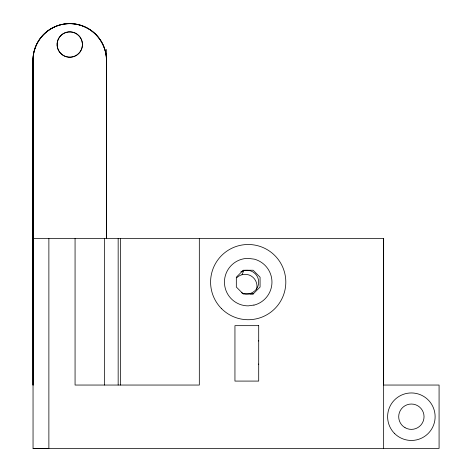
<?xml version="1.0" encoding="UTF-8"?>
<svg xmlns="http://www.w3.org/2000/svg" width="472" height="472" viewBox="0 0 472 472"><rect width="100%" height="100%" fill="white"/><g stroke="black" fill="none" stroke-linecap="round" stroke-linejoin="round"><path stroke-width="0.71" d="M33.04 385.046L32.999 60.392A36.751 36.751 0 0 1 69.75 23.641A36.751 36.751 0 0 1 106.507 60.392L106.424 60.416A36.751 36.751 0 0 0 69.667 23.659A36.751 36.751 0 0 0 32.916 60.416L33.052 385.146M75.066 238.566L75.066 385.046L199.32 385.046L199.32 238.566M104.4 385.046L104.4 238.566M106.542 155.518L106.525 89.338L106.525 92.093M106.53 107.044L106.53 108.342L106.53 107.988M106.525 90.606L106.519 89.314L106.525 89.662M33.034 238.566L383.653 238.566L383.653 385.046L439.078 385.046L439.084 448.394L33.052 448.388L33.016 60.351A36.751 36.751 0 0 1 69.767 23.6A36.751 36.751 0 0 1 106.519 60.351L106.507 238.496M118.165 385.046L118.165 238.566M120.602 385.046L120.602 238.566M258.697 364.408L258.697 364.006M258.697 341.061L258.697 340.654M106.424 60.416L106.465 49.454M242.018 274.716L243.747 270.639M383.647 448.394L383.653 238.566M106.465 68.357L106.436 61.85M253.122 293.991L260.078 287.035L260.078 277.194L253.122 270.238L243.281 270.238L236.325 277.194L236.325 287.035L243.281 293.991L253.204 293.908L249.894 293.991M33.04 448.4L48.876 448.388L48.876 238.566M106.53 107.988L106.53 108.312L106.53 105.533M106.513 60.351L106.542 238.655M241.428 292.693A11.877 11.877 0 0 0 252.762 292.398L255.222 290.51A11.877 11.877 0 0 0 255.222 273.713L252.762 271.831A11.877 11.877 0 0 0 240.885 271.831M236.696 277.79A11.877 11.877 0 0 1 256.567 289.259M253.93 305.059L248.201 305.868A23.753 23.753 0 0 1 224.448 282.114A23.753 23.753 0 0 1 248.201 258.361L254.349 259.169A23.753 23.753 0 0 1 254.349 305.059L253.93 305.059M258.703 325.662L234.944 325.662L234.944 381.087L258.703 381.087L258.703 325.662M221.61 308.706A37.607 37.607 0 0 0 284.533 291.843A37.607 37.607 0 0 0 238.466 245.782A37.607 37.607 0 0 0 221.61 308.706M405.035 427.679A12.667 12.667 0 0 0 424.039 416.705A12.667 12.667 0 0 0 405.035 405.737A12.667 12.667 0 0 0 405.035 427.679M60.811 53.478A12.667 12.667 0 0 0 82.004 47.796A12.667 12.667 0 0 0 66.487 32.285A12.667 12.667 0 0 0 60.811 53.478M60.811 53.513A12.667 12.667 0 0 0 82.01 47.831A12.667 12.667 0 0 0 66.493 32.32A12.667 12.667 0 0 0 60.811 53.513M394.574 433.502A23.753 23.753 0 0 0 434.311 422.853A23.753 23.753 0 0 0 405.218 393.76A23.753 23.753 0 0 0 394.574 433.502"/></g></svg>
